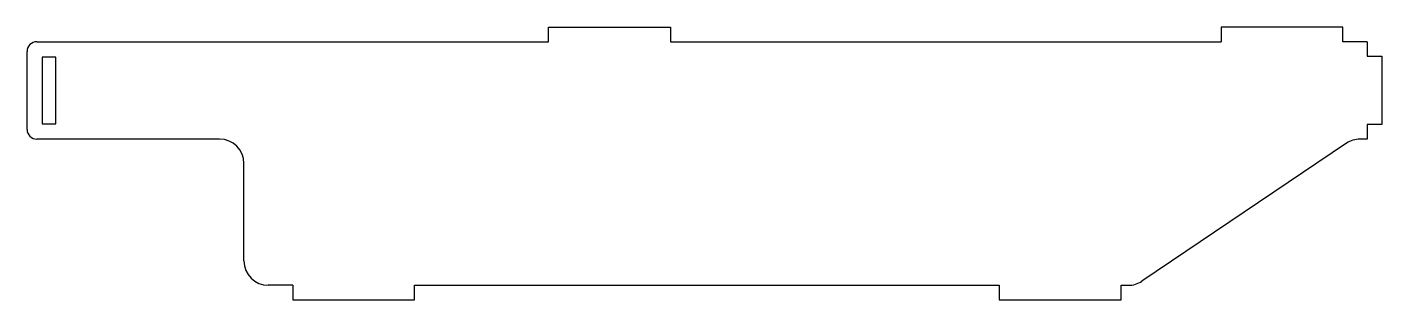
# Model space of a CAD drawing. Header units: millimetres. Extents: x -8 to 270, y 28 to 84.
import ezdxf

# ---------------------------------------------------------------- set-up
doc = ezdxf.new("R2010")
doc.units = ezdxf.units.MM

msp = doc.modelspace()

# ---------------------------------------------------------------- linework, layer by layer
for p, q in [((99.45, 81.13), (99.45, 84.13)), ((99.45, 84.13), (124.45, 84.13)), ((124.45, 84.13), (124.45, 81.13)), ((262.45, 84.13), (237.45, 84.13)), ((237.45, 84.13), (237.45, 81.13)), ((262.45, 81.13), (262.45, 84.13)), ((-5.55, 81.13), (99.45, 81.13)), ((124.45, 81.13), (237.45, 81.13)), ((267.45, 81.13), (262.45, 81.13)), ((267.45, 81.13), (267.45, 78.13)), ((-7.55, 63.13), (-7.55, 79.13)), ((-1.65, 77.98), (-4.45, 77.98)), ((-4.45, 77.98), (-4.45, 64.28)), ((-1.65, 64.28), (-1.65, 77.98)), ((267.45, 78.13), (270.45, 78.13)), ((270.45, 78.13), (270.45, 64.13)), ((-4.45, 64.28), (-1.65, 64.28)), ((270.45, 64.13), (267.45, 64.13)), ((267.45, 64.13), (267.45, 61.13)), ((31.95, 61.13), (-5.55, 61.13)), ((263.19, 60.27), (221.22, 31.98)), ((267.45, 61.13), (265.98, 61.13)), ((36.95, 36.13), (36.95, 56.13)), ((46.95, 31.13), (41.95, 31.13)), ((46.95, 31.13), (46.95, 28.13)), ((71.95, 28.13), (71.95, 31.13)), ((71.95, 31.13), (191.95, 31.13)), ((191.95, 31.13), (191.95, 28.13)), ((216.95, 28.13), (216.95, 31.13)), ((216.95, 31.13), (218.43, 31.13)), ((46.95, 28.13), (71.95, 28.13)), ((191.95, 28.13), (216.95, 28.13))]:
    msp.add_line(p, q)
for centre, radius, start, end in [((-5.55, 79.13), 2, 90, 180), ((-5.55, 63.13), 2, 180, 270), ((31.95, 56.13), 5, 0, 90), ((265.98, 56.13), 5, 90, 123.9862), ((41.95, 36.13), 5, 180, 270), ((218.43, 36.13), 5, 270, 303.9862)]:
    msp.add_arc(centre, radius, start, end)

doc.saveas('drawing.dxf')
